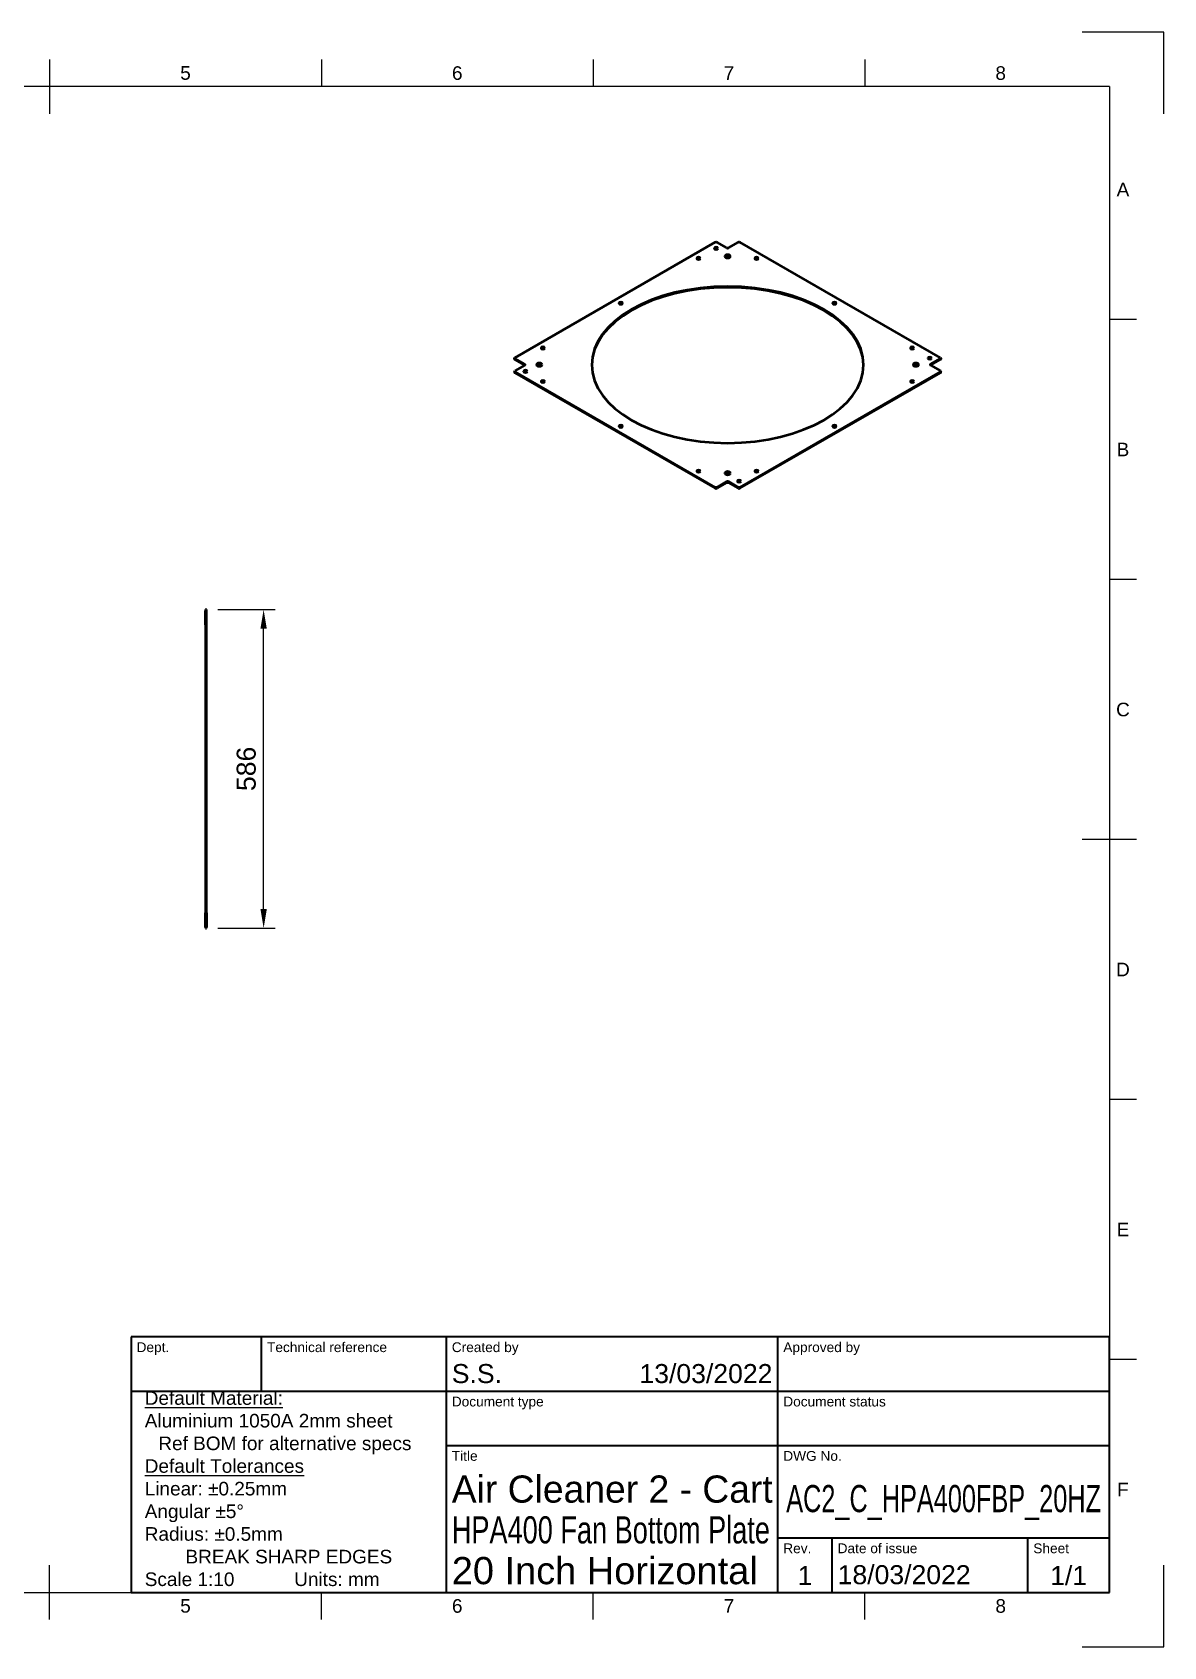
# Model space of a CAD drawing. Header units: millimetres. Extents: x 0 to 420, y 0 to 297.
# Drawn here: x 211.8 to 420, y 0 to 297 of the extents above; entities that cross this region are included whole.
import ezdxf
from ezdxf.enums import TextEntityAlignment as Align

# ---------------------------------------------------------------- set-up
doc = ezdxf.new("R2010")
doc.units = ezdxf.units.MM
doc.header["$LTSCALE"] = 0.75
for name, color, linetype, lineweight in [('Annotations', 7, 'Continuous', 25), ('Border', 7, 'Continuous', 25), ('Dimensions', 7, 'Continuous', 25), ('TitleBlock', 7, 'Continuous', 35), ('Visible', 7, 'Continuous', 50), ('Visible Narrow', 7, 'Continuous', 25)]:
    doc.layers.add(name, color=color, linetype=linetype, lineweight=lineweight)
doc.styles.add('FusionTitle', font='arial.ttf')
doc.styles.get("Standard").update_dxf_attribs({"font": 'arial.ttf'})
doc.dimstyles.new('ISO-25', dxfattribs={"dimtxt": 3.5, "dimasz": 3.5, "dimexe": 2.1, "dimexo": 2.1, "dimgap": 1.4, "dimtad": 1, "dimzin": 12, "dimdsep": 46, "dimtxsty": 'Standard', "dimcen": 0, "dimclrd": 256, "dimclre": 256, "dimclrt": 256, "dimazin": 3, "dimtp": 0.1, "dimtm": 0.1, "dimtfac": 0.714286, "dimtmove": 0, "dimatfit": 3, "dimfxl": 1, "dimtzin": 12, "dimarcsym": 0})

# ---------------------------------------------------------------- blocks, each defined once
blk = doc.blocks.new('ISO_A3_SHEET')
at = {"layer": 'Border'}
for p, q in [((215, 292), (215, 282)), ((265, 292), (265, 287)), ((315, 292), (315, 287)), ((365, 292), (365, 287)), ((410, 287), (20, 287)), ((410, 287), (410, 10)), ((415, 244.16666), (410, 244.16666)), ((415, 196.33333), (410, 196.33333)), ((415, 148.5), (405, 148.5)), ((415, 100.66667), (410, 100.66667)), ((415, 52.83334), (410, 52.83334)), ((215, 5), (215, 15)), ((20, 10), (410, 10)), ((265, 5), (265, 10)), ((315, 5), (315, 10)), ((365, 5), (365, 10))]:
    blk.add_line(p, q, dxfattribs=at)
at = {"layer": 'Defpoints'}
for p, q in [((420, 297), (405, 297)), ((420, 282), (420, 297)), ((420, 0), (420, 15)), ((405, 0), (420, 0))]:
    blk.add_line(p, q, dxfattribs=at)
at = {"layer": 'Border', "style": 'FusionTitle'}
for s, p in [('5', (240, 289.5)), ('6', (290, 289.5)), ('7', (340, 289.5)), ('8', (390, 289.5)), ('A', (412.5, 268.08333)), ('B', (412.5, 220.25)), ('C', (412.5, 172.41667)), ('D', (412.5, 124.58334)), ('E', (412.5, 76.75001)), ('F', (412.5, 28.91668)), ('5', (240, 7.5)), ('6', (290, 7.5)), ('7', (340, 7.5)), ('8', (390, 7.5))]:
    blk.add_text(s, height=2.5, dxfattribs=at).set_placement(p, align=Align.MIDDLE)
blk = doc.blocks.new('ISO_TITLEBLOCK')
at = {"layer": 'TitleBlock'}
for p, q in [((0, 47), (-180, 47)), ((-180, 47), (-180, 0)), ((-156, 37), (-156, 47)), ((-122, 0), (-122, 47)), ((-61, 0), (-61, 47)), ((0, 0), (0, 47)), ((-180, 37), (0, 37)), ((-122, 27), (0, 27)), ((-61, 10), (0, 10)), ((-51, 0), (-51, 10)), ((-15, 0), (-15, 10)), ((-180, 0), (0, 0))]:
    blk.add_line(p, q, dxfattribs=at)
at = {"layer": 'TitleBlock', "style": 'FusionTitle'}
for s, p in [('Dept.', (-179, 46)), ('Technical reference', (-155, 46)), ('Created by', (-121, 46)), ('Approved by', (-60, 46)), ('Document type', (-121, 36)), ('Document status', (-60, 36)), ('Title', (-121, 26)), ('DWG No.', (-60, 26)), ('Rev.', (-60, 9)), ('Date of issue', (-50, 9)), ('Sheet', (-14, 9))]:
    blk.add_text(s, height=1.8, dxfattribs=at).set_placement(p, align=Align.TOP_LEFT)
for tag, height, p in [('DEPT', 3.5, (-179, 42)), ('TECHNICAL_REFERENCE', 3.5, (-155, 42)), ('CREATED_BY', 3.5, (-121, 42)), ('APPROVED_BY', 3.5, (-60, 42)), ('DOCUMENT_TYPE', 3.5, (-121, 32)), ('DOCUMENT_STATUS', 3.5, (-60, 32)), ('TITLE_1', 5, (-121, 21.5)), ('TITLE_2', 5, (-121, 14)), ('TITLE_3', 5, (-121, 6.5)), ('DATE_OF_ISSUE', 3.5, (-50, 5))]:
    blk.add_attdef(tag, text='', height=height, dxfattribs=at).set_placement(p, align=Align.TOP_LEFT)
for tag, p in [('CREATED_DATE', (-62, 42)), ('APPROVED_DATE', (-0.99, 42))]:
    blk.add_attdef(tag, text='', height=3.5, dxfattribs=at).set_placement(p, align=Align.TOP_RIGHT)
for tag, height, p in [('DRAWING_NUMBER', 5, (-30.5, 19.75)), ('REV', 3.5, (-56, 4.85)), ('SHEET', 3.5, (-7.5, 4.85))]:
    blk.add_attdef(tag, text='', height=height, dxfattribs=at).set_placement(p, align=Align.TOP_CENTER)
blk = doc.blocks.new('*D52')
at = {"layer": 'Defpoints', "color": 0, "transparency": 16777216}
for p in [(243.87603, 190.788814), (254.37603, 190.788814), (243.87603, 132.188814)]:
    blk.add_point(p, dxfattribs=at)
at = {"layer": 'Dimensions', "lineweight": -2, "transparency": 16777216}
for p, q in [((245.97603, 190.788814), (256.47603, 190.788814)), ((254.37603, 135.688814), (254.37603, 187.288814)), ((245.97603, 132.188814), (256.47603, 132.188814))]:
    blk.add_line(p, q, dxfattribs=at)
at = {"layer": 'Dimensions', "transparency": 16777216}
for points in [[(253.792697, 187.288814), (254.959363, 187.288814), (254.37603, 190.788814)], [(253.792697, 135.688814), (254.959363, 135.688814), (254.37603, 132.188814)]]:
    blk.add_solid(points, dxfattribs=at)
at = {"layer": 'Dimensions', "transparency": 16777216, "insert": (251.189025, 161.488814), "char_height": 3.5, "attachment_point": 5, "rotation": 90}
blk.add_mtext('586', dxfattribs=at)

msp = doc.modelspace()

# ---------------------------------------------------------------- linework, layer by layer
at = {"layer": 'Visible', "extrusion": (1e-16, 0.817547, 0.575862)}
for p, q in [((300.581259, 237.139062, -1.792312), (337.492233, 258.394678, -31.968772)), ((339.613554, 257.335969, -30.46573), (337.775076, 258.394678, -31.968772)), ((339.896396, 257.335969, -30.46573), (341.734874, 258.394678, -31.968772)), ((378.928691, 237.139062, -1.792312), (342.017717, 258.394678, -31.968772)), ((300.522681, 236.894113, -1.791866), (300.522681, 237.057623, -1.676693)), ((302.419737, 235.917475, -0.058032), (300.581259, 236.976184, -1.561075)), ((302.419189, 235.754281, -0.173653), (300.581259, 236.812674, -1.676247)), ((302.419737, 235.754597, 0.173205), (300.581259, 234.695888, 1.676247)), ((377.090213, 235.917475, -0.058032), (378.928691, 236.976184, -1.561075)), ((377.090213, 235.754597, 0.173205), (378.928691, 234.695888, 1.676247)), ((377.090761, 235.754281, -0.173653), (378.928691, 236.812674, -1.676247)), ((378.987269, 237.057623, -1.676693), (378.987269, 236.894113, -1.791866)), ((300.522681, 234.614449, 1.791866), (300.522681, 234.450939, 1.676693)), ((337.492233, 213.277393, 32.083945), (300.581259, 234.533009, 1.907484)), ((300.581259, 234.3695, 1.792312), (337.492233, 213.113884, 31.968772)), ((342.017717, 213.277393, 32.083945), (378.928691, 234.533009, 1.907484)), ((342.017717, 213.113884, 31.968772), (378.928691, 234.3695, 1.792312)), ((378.987269, 234.450939, 1.676693), (378.987269, 234.614449, 1.791866)), ((337.775076, 213.277393, 32.083945), (339.613554, 214.336102, 30.580903)), ((339.613554, 214.172593, 30.46573), (337.775076, 213.113884, 31.968772)), ((339.896396, 214.336102, 30.580903), (341.734874, 213.277393, 32.083945)), ((341.734874, 213.113884, 31.968772), (339.896396, 214.172593, 30.46573))]:
    msp.add_line(p, q, dxfattribs=at)
at = {"layer": 'Visible', "extrusion": (1, 2.967e-13, 2.968e-13)}
for p, q in [((243.87603, 190.788814, 26.1), (243.67603, 190.788814, 26.1)), ((243.67603, 187.988814, 26.3), (243.67603, 190.588814, 26.3)), ((243.87603, 187.988814, 26.3), (243.87603, 190.588814, 26.3)), ((243.87603, 187.788814, 29.1), (243.67603, 187.788814, 29.1)), ((243.67603, 187.588814, 29.3), (243.67603, 135.388814, 29.3)), ((243.87603, 135.388814, 29.3), (243.87603, 187.588814, 29.3)), ((243.67603, 135.188814, 29.1), (243.87603, 135.188814, 29.1)), ((243.67603, 132.388814, 26.3), (243.67603, 134.988814, 26.3)), ((243.87603, 134.988814, 26.3), (243.87603, 132.388814, 26.3)), ((243.67603, 132.188814, 26.1), (243.87603, 132.188814, 26.1))]:
    msp.add_line(p, q, dxfattribs=at)
at = {"layer": 'Visible', "extrusion": (-1e-16, -0.817547, -0.575862)}
for centre, radius in [((334.416583, -169.738087, -192.840235), 0.35), ((337.633892, -172.955155, -192.840235), 0.35), ((345.093635, -169.738346, -192.840235), 0.35), ((339.754975, -135.761861, -192.840235), 25), ((320.09767, -155.419175, -192.840235), 0.349995), ((359.412548, -155.419434, -192.840235), 0.349994), ((305.778758, -141.100262, -192.840235), 0.35), ((373.73146, -141.100522, -192.840235), 0.35), ((302.561682, -133.640778, -192.840235), 0.35), ((376.948268, -137.882945, -192.840235), 0.35), ((305.778879, -130.42359, -192.840235), 0.35), ((373.731339, -130.42333, -192.840235), 0.35), ((320.097791, -116.104677, -192.840235), 0.349993), ((359.412427, -116.104418, -192.840235), 0.349992), ((334.416703, -101.785765, -192.840235), 0.35), ((341.876058, -98.568568, -192.840235), 0.35), ((345.093515, -101.785505, -192.840235), 0.35)]:
    msp.add_circle(centre, radius, dxfattribs=at)
at = {"layer": 'Visible', "extrusion": (1.9e-15, -0.817547, -0.575862)}
for centre in [(339.754975, -170.410094, -192.840235), (305.106743, -135.761861, -192.840235), (374.403207, -135.761861, -192.840235), (339.754975, -101.113629, -192.840235)]:
    msp.add_circle(centre, 0.5, dxfattribs=at)
at = {"layer": 'Visible', "extrusion": (-1e-16, -0.817547, -0.575862)}
for centre, radius, start, end in [((337.633655, -174.794156, -192.840235), 0.2, 225, 315), ((341.876295, -174.794156, -192.840235), 0.2, 225, 315), ((334.416583, -169.738087, -192.640235), 0.35, 203.930407, 336.069593), ((345.093635, -169.738346, -192.640235), 0.35, 203.930407, 336.069593), ((320.09767, -155.419175, -192.640235), 0.349995, 203.930796, 336.069204), ((359.412548, -155.419434, -192.640235), 0.349994, 203.930859, 336.069141), ((305.778758, -141.100262, -192.640235), 0.35, 203.930407, 336.069593), ((373.73146, -141.100522, -192.640235), 0.35, 203.930407, 336.069593), ((300.722681, -137.883182, -192.840235), 0.2, 135, 225), ((300.722681, -133.640541, -192.840235), 0.2, 135, 225), ((378.787269, -137.883182, -192.840235), 0.2, 315, 45), ((378.787269, -133.640541, -192.840235), 0.2, 315, 45), ((305.778879, -130.42359, -192.640235), 0.35, 203.930407, 336.069593), ((373.731339, -130.42333, -192.640235), 0.35, 203.930407, 336.069593), ((320.097791, -116.104677, -192.640235), 0.349993, 203.930937, 336.069063), ((359.412427, -116.104418, -192.640235), 0.349992, 203.93101, 336.06899), ((334.416703, -101.785765, -192.640235), 0.35, 203.930407, 336.069593), ((345.093515, -101.785505, -192.640235), 0.35, 203.930407, 336.069593), ((337.633655, -96.729567, -192.840235), 0.2, 45, 135), ((341.876295, -96.729567, -192.840235), 0.2, 45, 135)]:
    msp.add_arc(centre, radius, start, end, dxfattribs=at)
at = {"layer": 'Visible', "extrusion": (1e-16, 0.817547, 0.575862)}
for centre, radius, start, end in [((-337.633892, -172.955155, 192.640235), 0.35, 203.930407, 336.069593), ((-339.754975, -170.410094, 192.640235), 0.5, 196.49542, 343.50458), ((-339.754975, -173.238521, 192.840235), 0.2, 45, 135), ((-339.754975, -135.761861, 192.640235), 25, 180.325372, 359.674628), ((-300.722681, -137.883182, 192.640235), 0.2, 0, 45), ((-302.561682, -133.640778, 192.640235), 0.35, 203.930407, 336.069593), ((-302.278316, -135.761861, 192.840235), 0.2, 135, 225), ((-305.106743, -135.761861, 192.640235), 0.5, 196.49542, 343.50458), ((-374.403207, -135.761861, 192.640235), 0.5, 196.49542, 343.50458), ((-376.948268, -137.882945, 192.640235), 0.35, 203.930407, 336.069593), ((-377.231634, -135.761861, 192.840235), 0.2, 315, 45), ((-378.787269, -137.883182, 192.640235), 0.2, 135, 180), ((-300.722681, -133.640541, 192.640235), 0.2, 0, 45), ((-378.787269, -133.640541, 192.640235), 0.2, 135, 180), ((-339.754975, -101.113629, 192.640235), 0.5, 196.49542, 343.50458), ((-339.754975, -98.285202, 192.840235), 0.2, 225, 315), ((-341.876058, -98.568568, 192.640235), 0.35, 203.930407, 336.069593), ((-337.633655, -96.729567, 192.640235), 0.2, 45, 135), ((-341.876295, -96.729567, 192.640235), 0.2, 45, 135)]:
    msp.add_arc(centre, radius, start, end, dxfattribs=at)
at = {"layer": 'Visible', "extrusion": (0, -0.817547, -0.575862)}
msp.add_arc((339.754975, -98.285202, -192.640235), 0.2, 225, 315, dxfattribs=at)
at = {"layer": 'Visible', "extrusion": (1, 2.967e-13, 2.968e-13)}
for centre, start, end in [((190.588814, 26.1, 243.67603), 0, 90), ((187.588814, 29.1, 243.67603), 0, 90), ((187.988814, 26.5, 243.87603), 180, 270), ((135.388814, 29.1, 243.67603), 90, 180), ((134.988814, 26.5, 243.87603), 270, 0), ((132.388814, 26.1, 243.67603), 90, 180)]:
    msp.add_arc(centre, 0.2, start, end, dxfattribs=at)
at = {"layer": 'Visible', "extrusion": (-1, -2.966e-13, -2.968e-13)}
for centre in [(-190.588814, 26.1, -243.87603), (-187.588814, 29.1, -243.87603)]:
    msp.add_arc(centre, 0.2, 90, 180, dxfattribs=at)
at = {"layer": 'Visible', "extrusion": (-1, -2.967e-13, -2.968e-13)}
for centre, start, end in [((-187.988814, 26.5, -243.67603), 270, 0), ((-135.388814, 29.1, -243.87603), 0, 90), ((-132.388814, 26.1, -243.87603), 0, 90)]:
    msp.add_arc(centre, 0.2, start, end, dxfattribs=at)
at = {"layer": 'Visible', "extrusion": (-1, -2.967e-13, -2.969e-13)}
msp.add_arc((-134.988814, 26.5, -243.67603), 0.2, 180, 270, dxfattribs=at)
at = {"layer": 'Visible Narrow', "extrusion": (1e-16, 0.817547, 0.575862)}
for p, q in [((300.581259, 236.812674, -1.676247), (300.581259, 236.976184, -1.561075)), ((302.419737, 235.917475, -0.058032), (302.419737, 235.754597, -0.17276)), ((377.090213, 235.754597, -0.17276), (377.090213, 235.917475, -0.058032)), ((378.928691, 236.976184, -1.561075), (378.928691, 236.812674, -1.676247)), ((300.581259, 234.3695, 1.792312), (300.581259, 234.533009, 1.907484)), ((378.928691, 234.533009, 1.907484), (378.928691, 234.3695, 1.792312)), ((339.613554, 214.336102, 30.580903), (339.613554, 214.172593, 30.46573)), ((339.896396, 214.172593, 30.46573), (339.896396, 214.336102, 30.580903)), ((337.492233, 213.277393, 32.083945), (337.492233, 213.113884, 31.968772)), ((337.775076, 213.113884, 31.968772), (337.775076, 213.277393, 32.083945)), ((341.734874, 213.277393, 32.083945), (341.734874, 213.113884, 31.968772)), ((342.017717, 213.113884, 31.968772), (342.017717, 213.277393, 32.083945))]:
    msp.add_line(p, q, dxfattribs=at)

# ---------------------------------------------------------------- block references
at = {"layer": 'Border'}
msp.add_blockref('ISO_A3_SHEET', (0, 0), dxfattribs=at)
at = {"layer": 'TitleBlock'}
ref = msp.add_blockref('ISO_TITLEBLOCK', (410, 10), dxfattribs=at)
ref.add_attrib('DATE_OF_ISSUE', '18/03/2022', dxfattribs={"height": 3.5, "style": 'FusionTitle'}).set_placement((360, 15), align=Align.TOP_LEFT)
ref.add_attrib('REV', '1', dxfattribs={"height": 3.5, "style": 'FusionTitle'}).set_placement((354, 14.85), align=Align.TOP_CENTER)
ref.add_attrib('TITLE_3', '20 Inch Horizontal', dxfattribs={"height": 5, "style": 'FusionTitle'}).set_placement((289, 16.5), align=Align.TOP_LEFT)
ref.add_attrib('CREATED_DATE', '13/03/2022', dxfattribs={"height": 3.5, "style": 'FusionTitle'}).set_placement((348, 52), align=Align.TOP_RIGHT)
ref.add_attrib('SHEET', '1/1', dxfattribs={"height": 3.5, "style": 'FusionTitle'}).set_placement((402.5, 14.85), align=Align.TOP_CENTER)
ref.add_attrib('TITLE_2', 'HPA400 Fan Bottom Plate', dxfattribs={"height": 5, "style": 'FusionTitle', "width": 0.714661}).set_placement((289, 24), align=Align.TOP_LEFT)
ref.add_attrib('DRAWING_NUMBER', 'AC2_C_HPA400FBP_20HZ', dxfattribs={"height": 5, "style": 'FusionTitle', "width": 0.666166}).set_placement((379.5, 29.751432), align=Align.TOP_CENTER)
ref.add_attrib('TITLE_1', 'Air Cleaner 2 - Cart', dxfattribs={"height": 5, "style": 'FusionTitle', "width": 0.98161}).set_placement((289, 31.5), align=Align.TOP_LEFT)
ref.add_attrib('CREATED_BY', 'S.S.', dxfattribs={"height": 3.5, "style": 'FusionTitle'}).set_placement((289, 52), align=Align.TOP_LEFT)

# ---------------------------------------------------------------- texts
at = {"layer": 'Annotations', "insert": (230, 47), "char_height": 2.5, "attachment_point": 1}
msp.add_mtext_dynamic_manual_height_columns('\\pi-2.5,l5;{\\LDefault Material: ^J}Aluminium 1050A 2mm sheet\\P\\pi2.5,l2.5;Ref BOM for alternative specs\\P\\pi-2.5,l5;{\\LDefault Tolerances^J}Linear: ±0.25mm ^JAngular ±5° ^JRadius: ±0.5mm\\P\\pi0,l0;^IBREAK SHARP EDGES\\P\\pl2.5;Scale 1:10^I^IUnits: mm', width=58, gutter_width=17.5, heights=[0], dxfattribs=at)

# ---------------------------------------------------------------- dimensions: what is measured, and where the dimension line sits
at = {"layer": 'Dimensions'}
dim = msp.add_aligned_dim(p1=(243.87603, 132.188814), p2=(243.87603, 190.788814), distance=-10.5, dimstyle='ISO-25', override={"dimlfac": 10, "dimclrd": 256, "dimclre": 256}, dxfattribs=at)
dim.commit()
dim.dimension.update_dxf_attribs({"geometry": '*D52', "text_midpoint": (251.189025, 161.488814)})

doc.saveas('drawing.dxf')
